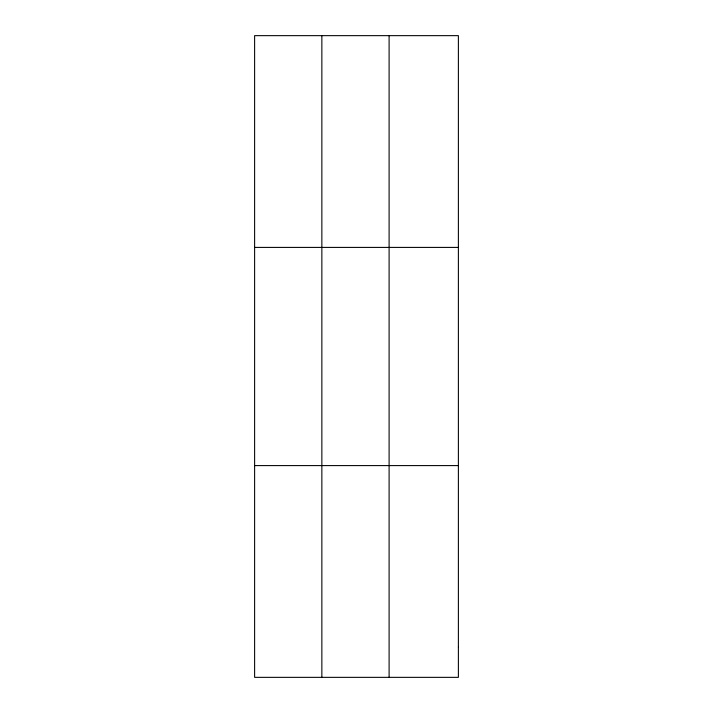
<?xml version="1.0" encoding="UTF-8"?>
<svg xmlns="http://www.w3.org/2000/svg" width="713" height="713" viewBox="0 0 713 713"><rect width="100%" height="100%" fill="white"/><g stroke="black" fill="none" stroke-linecap="round" stroke-linejoin="round"><path stroke-width="1.07" d="M321.857 677.35L321.857 35.65M389.102 677.35L389.102 35.65M254.612 247.411L458.388 247.411M254.612 465.589L458.388 465.589M458.388 647.101L458.388 677.35L254.612 677.35L254.612 35.65L458.388 35.65L458.388 647.101"/></g></svg>
